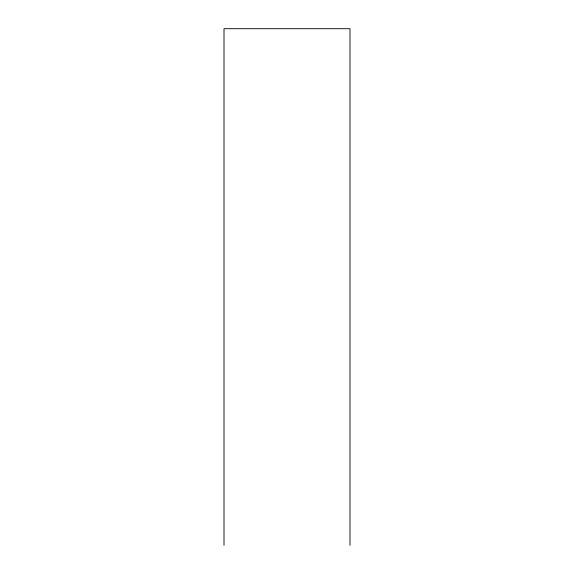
<?xml version="1.0" encoding="UTF-8"?>
<svg xmlns="http://www.w3.org/2000/svg" width="574" height="574" viewBox="0 0 574 574"><rect width="100%" height="100%" fill="white"/><g stroke="black" fill="none" stroke-linecap="round" stroke-linejoin="round"><path stroke-width="0.86" d="M349.997 545.3L349.997 28.7L224.004 28.7L224.004 545.3"/></g></svg>
